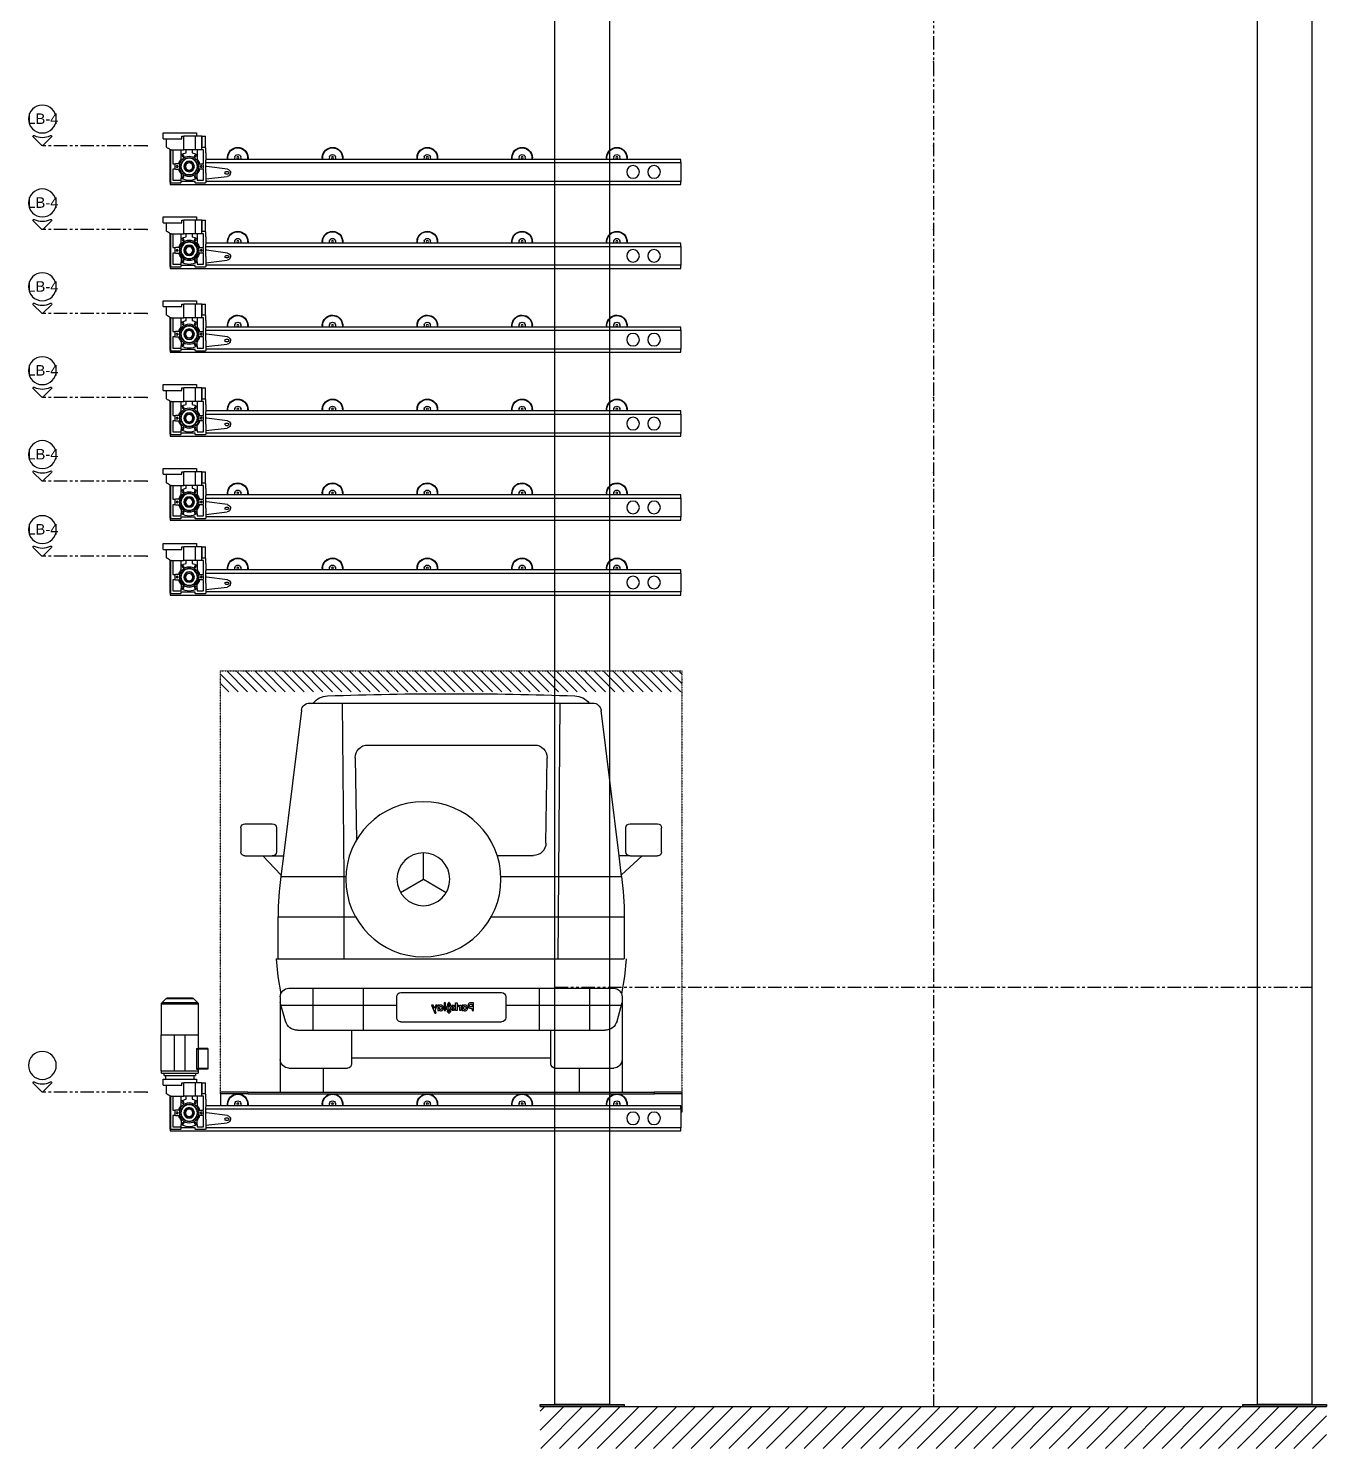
# Model space of a CAD drawing. Header units: millimetres. Extents: x 1215 to 9785, y -901 to 5802.
# Drawn here: x 5697 to 6316, y 4418 to 5095 of the extents above; entities that cross this region are included whole.
import ezdxf
from ezdxf.enums import TextEntityAlignment as Align

# ---------------------------------------------------------------- set-up
doc = ezdxf.new("R2010")
doc.units = ezdxf.units.MM
doc.linetypes.add('CENTER', pattern=[0.0065, 0.002, -0.001, 0.0005, -0.001, 0.002])
doc.linetypes.add('PHANTOM', pattern=[12.7, 6.35, -1.27, 1.27, -1.27, 1.27, -1.27])
for name, color, linetype in [('PK24-LABEL', 7, 'Continuous'), ('PK24-LOGO', 7, 'Continuous'), ('PK24E', 7, 'Continuous'), ('PK24E-COMP-CAR', 7, 'Continuous'), ('PK24E-STRUCT-CONCRETE', 7, 'Continuous'), ('PK24E-STRUCT-STEEL', 254, 'Continuous')]:
    doc.layers.add(name, color=color, linetype=linetype)
for name, color, linetype, true_color in [('PK24E-COMP-CAR_ZONE', 250, 'CENTER', 0x383e42), ('PK24E-COMP-PALLET', 132, 'Continuous', 0x00b7c8), ('PK24E-HELPER', 253, 'PHANTOM', 0xa1a1a1), ('PK24E-SYS-SHELF', 31, 'Continuous', 0xffcc5a)]:
    doc.layers.add(name, color=color, linetype=linetype, true_color=true_color)
doc.styles.get("Standard").update_dxf_attribs({"font": 'arial.ttf'})

# ---------------------------------------------------------------- blocks, each defined once
blk = doc.blocks.new('*U44')
at = {"layer": 'PK24E-STRUCT-CONCRETE'}
h = blk.add_hatch(dxfattribs=at)
h.set_pattern_fill('ANSI31', color=256, scale=2)
h.set_pattern_definition([(45, (-15040.825, -24026.3445), (-4.490128, 4.490128), [])])
h.paths.add_polyline_path([(-187.5, -1034.5), (187.5, -1034.5), (187.5, -1054.5), (-187.5, -1054.5)])
at = {"layer": 'PK24E-HELPER'}
for p, q in [((0, 0), (0, -1034.5)), ((-180.5, -834.5), (180.5, -834.5))]:
    blk.add_line(p, q, dxfattribs=at)
at = {"layer": 'PK24E-STRUCT-CONCRETE'}
blk.add_line((-187.5, -1034.5), (187.5, -1034.5), dxfattribs=at)
at = {"layer": 'PK24E-STRUCT-STEEL'}
for points in [[(-180.5, -15), (-154.5, -15), (-154.5, -1033.5), (-180.5, -1033.5)], [(154.5, -15), (180.5, -15), (180.5, -1033.5), (154.5, -1033.5)], [(-187.5, -1033.5), (-147.5, -1033.5), (-147.5, -1034.5), (-187.5, -1034.5)], [(147.5, -1033.5), (187.5, -1033.5), (187.5, -1034.5), (147.5, -1034.5)]]:
    blk.add_lwpolyline(points, close=True, dxfattribs=at)
blk = doc.blocks.new('LOGO----DECOR-PK24')
at = {"layer": 'PK24-LOGO'}
for p, q in [((-10, 2.13), (-8.71, 2.13)), ((-10, -1.62), (-10, 2.13)), ((-9.29, 1.47), (-9.29, 0.11)), ((-8.76, 1.47), (-9.29, 1.47)), ((-9.29, 0.11), (-8.76, 0.11)), ((-8.61, 1.46), (-8.76, 1.47)), ((-8.76, 0.11), (-8.61, 0.13)), ((-8.71, 2.13), (-8.43, 2.11)), ((-8.48, 1.42), (-8.61, 1.46)), ((-8.61, 0.13), (-8.48, 0.17)), ((-8.36, 1.35), (-8.48, 1.42)), ((-8.48, 0.17), (-8.36, 0.23)), ((-8.43, 2.11), (-8.3, 2.07)), ((-8.26, 1.27), (-8.36, 1.35)), ((-8.36, 0.23), (-8.26, 0.31)), ((-8.3, 2.07), (-8.17, 2.03)), ((-8.19, 1.17), (-8.26, 1.27)), ((-8.26, 0.31), (-8.19, 0.41)), ((-8.13, 1.05), (-8.19, 1.17)), ((-8.19, 0.41), (-8.13, 0.53)), ((-8.17, 2.03), (-7.94, 1.9)), ((-8.09, 0.93), (-8.13, 1.05)), ((-8.13, 0.53), (-8.09, 0.66)), ((-8.08, 0.79), (-8.09, 0.93)), ((-8.09, 0.66), (-8.08, 0.79)), ((-7.94, 1.9), (-7.74, 1.74)), ((-7.74, 1.74), (-7.58, 1.55)), ((-7.58, 0.04), (-7.74, -0.16)), ((-7.58, 1.55), (-7.46, 1.32)), ((-7.46, 0.27), (-7.58, 0.04)), ((-7.46, 1.32), (-7.38, 1.06)), ((-7.38, 0.52), (-7.46, 0.27)), ((-7.38, 1.06), (-7.36, 0.79)), ((-7.36, 0.79), (-7.38, 0.52)), ((-7.19, -0.02), (-7.16, 0.13)), ((-7.16, 0.13), (-7.11, 0.26)), ((-7.11, 0.26), (-6.98, 0.49)), ((-6.98, 0.49), (-6.82, 0.68)), ((-6.82, 0.68), (-6.62, 0.82)), ((-6.62, 0.82), (-6.41, 0.92)), ((-6.42, 0.06), (-6.48, -0.05)), ((-6.33, 0.17), (-6.42, 0.06)), ((-6.41, 0.92), (-6.19, 0.98)), ((-6.23, 0.25), (-6.33, 0.17)), ((-6.11, 0.31), (-6.23, 0.25)), ((-6.19, 0.98), (-5.97, 1)), ((-5.98, 0.35), (-6.11, 0.31)), ((-5.84, 0.36), (-5.98, 0.35)), ((-5.97, 1), (-5.74, 0.98)), ((-5.71, 0.35), (-5.84, 0.36)), ((-5.74, 0.98), (-5.53, 0.92)), ((-5.58, 0.31), (-5.71, 0.35)), ((-5.47, 0.24), (-5.58, 0.31)), ((-5.53, 0.92), (-5.35, 0.82)), ((-5.37, 0.16), (-5.47, 0.24)), ((-5.29, 0.06), (-5.37, 0.16)), ((-5.35, 0.82), (-5.21, 0.7)), ((-5.23, -0.06), (-5.29, 0.06)), ((-5.21, 0.7), (-5.21, 0.95)), ((-5.21, 0.95), (-4.5, 0.95)), ((-4.5, 0.95), (-4.5, -1.62)), ((-3.41, 0.95), (-4.11, 0.95)), ((-4.11, 0.95), (-4.11, -1.62)), ((-3.41, 0.53), (-3.41, 0.95)), ((-3.36, 0.62), (-3.41, 0.53)), ((-3.37, -0.03), (-3.32, 0.06)), ((-3.29, 0.71), (-3.36, 0.62)), ((-3.32, 0.06), (-3.26, 0.13)), ((-3.22, 0.78), (-3.29, 0.71)), ((-3.26, 0.13), (-3.19, 0.19)), ((-3.14, 0.84), (-3.22, 0.78)), ((-3.19, 0.19), (-3.11, 0.23)), ((-3.05, 0.89), (-3.14, 0.84)), ((-3.11, 0.23), (-3.02, 0.26)), ((-2.94, 0.92), (-3.05, 0.89)), ((-3.02, 0.26), (-2.92, 0.27)), ((-2.83, 0.94), (-2.94, 0.92)), ((-2.92, 0.27), (-2.42, 0.27)), ((-2.7, 0.95), (-2.83, 0.94)), ((-2.42, 0.95), (-2.7, 0.95)), ((-2.42, 0.27), (-2.42, 0.95)), ((-1.42, 2.13), (-2.13, 2.13)), ((-2.13, 2.13), (-2.13, -1.62)), ((-1.42, -1.62), (-1.42, 2.13)), ((-0.37, 0.95), (-1.42, -0.33)), ((-0.61, -0.33), (0.44, 0.95)), ((0.44, 0.95), (-0.37, 0.95)), ((0.44, 0.19), (0.36, -0.06)), ((0.56, 0.41), (0.44, 0.19)), ((0.72, 0.61), (0.56, 0.41)), ((0.92, 0.77), (0.72, 0.61)), ((0.77, 1.32), (0.79, 1.37)), ((0.78, 1.26), (0.77, 1.32)), ((0.81, 1.24), (0.78, 1.26)), ((0.79, 1.37), (1.61, 2.19)), ((0.85, 1.23), (0.81, 1.24)), ((0.89, 1.24), (0.85, 1.23)), ((1.07, 1.32), (0.89, 1.24)), ((1.15, 0.9), (0.92, 0.77)), ((1.27, 1.37), (1.07, 1.32)), ((1.07, -0.08), (1.13, 0.03)), ((1.13, 0.03), (1.21, 0.12)), ((1.4, 0.98), (1.15, 0.9)), ((1.21, 0.12), (1.3, 0.2)), ((1.46, 1.41), (1.27, 1.37)), ((1.3, 0.2), (1.41, 0.26)), ((1.67, 1), (1.4, 0.98)), ((1.41, 0.26), (1.54, 0.3)), ((1.67, 1.42), (1.46, 1.41)), ((1.54, 0.3), (1.67, 0.31)), ((1.61, 2.19), (1.67, 2.21)), ((1.67, 2.21), (1.73, 2.19)), ((1.87, 1.41), (1.67, 1.42)), ((1.94, 0.98), (1.67, 1)), ((1.67, 0.31), (1.8, 0.3)), ((1.73, 2.19), (2.54, 1.37)), ((1.8, 0.3), (1.92, 0.26)), ((2.07, 1.37), (1.87, 1.41)), ((1.92, 0.26), (2.03, 0.2)), ((2.19, 0.9), (1.94, 0.98)), ((2.03, 0.2), (2.13, 0.12)), ((2.26, 1.32), (2.07, 1.37)), ((2.13, 0.12), (2.2, 0.03)), ((2.41, 0.77), (2.19, 0.9)), ((2.2, 0.03), (2.26, -0.08)), ((2.45, 1.24), (2.26, 1.32)), ((2.61, 0.61), (2.41, 0.77)), ((2.48, 1.23), (2.45, 1.24)), ((2.52, 1.24), (2.48, 1.23)), ((2.55, 1.26), (2.52, 1.24)), ((2.54, 1.37), (2.57, 1.32)), ((2.57, 1.32), (2.55, 1.26)), ((2.78, 0.41), (2.61, 0.61)), ((2.9, 0.19), (2.78, 0.41)), ((2.98, -0.06), (2.9, 0.19)), ((3.31, 2.13), (4.01, 2.13)), ((3.31, -1.62), (3.31, 2.13)), ((4.01, 2.13), (4.01, -1.62)), ((4.37, -0.02), (4.4, 0.13)), ((4.4, 0.13), (4.45, 0.26)), ((4.45, 0.26), (4.58, 0.49)), ((4.58, 0.49), (4.74, 0.68)), ((4.74, 0.68), (4.93, 0.82)), ((4.93, 0.82), (5.15, 0.92)), ((5.14, 0.06), (5.08, -0.05)), ((5.23, 0.17), (5.14, 0.06)), ((5.15, 0.92), (5.37, 0.98)), ((5.33, 0.25), (5.23, 0.17)), ((5.45, 0.31), (5.33, 0.25)), ((5.37, 0.98), (5.59, 1)), ((5.58, 0.35), (5.45, 0.31)), ((5.72, 0.36), (5.58, 0.35)), ((5.59, 1), (5.82, 0.98)), ((5.85, 0.35), (5.72, 0.36)), ((5.82, 0.98), (6.03, 0.92)), ((5.98, 0.31), (5.85, 0.35)), ((6.09, 0.24), (5.98, 0.31)), ((6.03, 0.92), (6.21, 0.82)), ((6.19, 0.16), (6.09, 0.24)), ((6.27, 0.06), (6.19, 0.16)), ((6.21, 0.82), (6.35, 0.7)), ((6.32, -0.06), (6.27, 0.06)), ((6.35, 0.7), (6.35, 0.95)), ((6.35, 0.95), (7.06, 0.95)), ((7.06, 0.95), (7.06, -1.62)), ((8.33, -1.51), (7.31, 0.95)), ((7.31, 0.95), (8.05, 0.95)), ((8.05, 0.95), (8.68, -0.63)), ((10, 0.95), (8.51, -2.81)), ((8.68, -0.63), (9.27, 0.95)), ((9.27, 0.95), (10, 0.95)), ((-9.29, -1.62), (-10, -1.62)), ((-8.71, -0.55), (-9.29, -0.55)), ((-9.29, -0.55), (-9.29, -1.62)), ((-8.43, -0.52), (-8.71, -0.55)), ((-8.3, -0.49), (-8.43, -0.52)), ((-8.17, -0.44), (-8.3, -0.49)), ((-7.94, -0.32), (-8.17, -0.44)), ((-7.74, -0.16), (-7.94, -0.32)), ((-7.22, -0.33), (-7.21, -0.17)), ((-7.21, -0.5), (-7.22, -0.33)), ((-7.21, -0.17), (-7.19, -0.02)), ((-7.19, -0.65), (-7.21, -0.5)), ((-7.16, -0.79), (-7.19, -0.65)), ((-7.1, -0.92), (-7.16, -0.79)), ((-6.97, -1.15), (-7.1, -0.92)), ((-6.81, -1.34), (-6.97, -1.15)), ((-6.62, -1.48), (-6.81, -1.34)), ((-6.41, -1.59), (-6.62, -1.48)), ((-6.52, -0.18), (-6.53, -0.33)), ((-6.53, -0.33), (-6.52, -0.47)), ((-6.48, -0.05), (-6.52, -0.18)), ((-6.52, -0.47), (-6.48, -0.6)), ((-6.48, -0.6), (-6.42, -0.72)), ((-6.42, -0.72), (-6.33, -0.82)), ((-6.19, -1.65), (-6.41, -1.59)), ((-6.33, -0.82), (-6.23, -0.9)), ((-6.23, -0.9), (-6.11, -0.97)), ((-5.98, -1.67), (-6.19, -1.65)), ((-6.11, -0.97), (-5.98, -1.01)), ((-5.98, -1.01), (-5.84, -1.02)), ((-5.74, -1.65), (-5.98, -1.67)), ((-5.84, -1.02), (-5.71, -1.01)), ((-5.53, -1.57), (-5.74, -1.65)), ((-5.71, -1.01), (-5.58, -0.97)), ((-5.58, -0.97), (-5.47, -0.9)), ((-5.35, -1.47), (-5.53, -1.57)), ((-5.47, -0.9), (-5.37, -0.82)), ((-5.37, -0.82), (-5.29, -0.72)), ((-5.21, -1.33), (-5.35, -1.47)), ((-5.29, -0.72), (-5.23, -0.6)), ((-5.2, -0.19), (-5.23, -0.06)), ((-5.23, -0.6), (-5.2, -0.47)), ((-5.21, -1.62), (-5.21, -1.33)), ((-5.21, -1.33), (-5.21, -1.33)), ((-4.5, -1.62), (-5.21, -1.62)), ((-5.19, -0.33), (-5.2, -0.19)), ((-5.2, -0.47), (-5.19, -0.33)), ((-4.11, -1.62), (-3.41, -1.62)), ((-3.41, -0.21), (-3.4, -0.12)), ((-3.41, -1.62), (-3.41, -0.21)), ((-3.4, -0.12), (-3.37, -0.03)), ((-2.13, -1.62), (-1.42, -1.62)), ((-1.42, -0.33), (-0.37, -1.62)), ((0.44, -1.62), (-0.61, -0.33)), ((-0.37, -1.62), (0.44, -1.62)), ((0.36, -0.06), (0.33, -0.33)), ((0.33, -0.33), (0.36, -0.6)), ((0.36, -0.6), (0.44, -0.85)), ((0.44, -0.85), (0.56, -1.08)), ((0.56, -1.08), (0.72, -1.28)), ((0.72, -1.28), (0.92, -1.44)), ((0.77, -1.98), (0.78, -1.93)), ((0.79, -2.04), (0.77, -1.98)), ((0.78, -1.93), (0.81, -1.9)), ((1.61, -2.85), (0.79, -2.04)), ((0.81, -1.9), (0.85, -1.89)), ((0.85, -1.89), (0.89, -1.9)), ((0.89, -1.9), (1.07, -1.98)), ((0.92, -1.44), (1.15, -1.56)), ((1.02, -0.33), (1.03, -0.2)), ((1.03, -0.46), (1.02, -0.33)), ((1.03, -0.2), (1.07, -0.08)), ((1.07, -0.59), (1.03, -0.46)), ((1.13, -0.7), (1.07, -0.59)), ((1.07, -1.98), (1.27, -2.04)), ((1.21, -0.79), (1.13, -0.7)), ((1.15, -1.56), (1.4, -1.64)), ((1.3, -0.87), (1.21, -0.79)), ((1.27, -2.04), (1.46, -2.07)), ((1.41, -0.93), (1.3, -0.87)), ((1.4, -1.64), (1.67, -1.67)), ((1.54, -0.97), (1.41, -0.93)), ((1.46, -2.07), (1.67, -2.09)), ((1.67, -0.98), (1.54, -0.97)), ((1.67, -2.88), (1.61, -2.85)), ((1.8, -0.97), (1.67, -0.98)), ((1.67, -1.67), (1.94, -1.64)), ((1.67, -2.09), (1.87, -2.07)), ((1.73, -2.85), (1.67, -2.88)), ((2.54, -2.04), (1.73, -2.85)), ((1.92, -0.93), (1.8, -0.97)), ((1.87, -2.07), (2.07, -2.04)), ((2.03, -0.87), (1.92, -0.93)), ((1.94, -1.64), (2.19, -1.56)), ((2.13, -0.79), (2.03, -0.87)), ((2.07, -2.04), (2.26, -1.98)), ((2.2, -0.7), (2.13, -0.79)), ((2.19, -1.56), (2.41, -1.44)), ((2.26, -0.59), (2.2, -0.7)), ((2.26, -0.08), (2.3, -0.2)), ((2.3, -0.46), (2.26, -0.59)), ((2.26, -1.98), (2.45, -1.9)), ((2.3, -0.2), (2.31, -0.33)), ((2.31, -0.33), (2.3, -0.46)), ((2.41, -1.44), (2.61, -1.28)), ((2.45, -1.9), (2.48, -1.89)), ((2.48, -1.89), (2.52, -1.9)), ((2.52, -1.9), (2.55, -1.93)), ((2.57, -1.98), (2.54, -2.04)), ((2.55, -1.93), (2.57, -1.98)), ((2.61, -1.28), (2.78, -1.08)), ((2.78, -1.08), (2.9, -0.85)), ((2.9, -0.85), (2.98, -0.6)), ((3, -0.33), (2.98, -0.06)), ((2.98, -0.6), (3, -0.33)), ((4.01, -1.62), (3.31, -1.62)), ((4.34, -0.17), (4.37, -0.02)), ((4.34, -0.33), (4.34, -0.17)), ((4.34, -0.5), (4.34, -0.33)), ((4.37, -0.65), (4.34, -0.5)), ((4.4, -0.79), (4.37, -0.65)), ((4.46, -0.92), (4.4, -0.79)), ((4.59, -1.15), (4.46, -0.92)), ((4.75, -1.34), (4.59, -1.15)), ((4.94, -1.48), (4.75, -1.34)), ((5.15, -1.59), (4.94, -1.48)), ((5.04, -0.18), (5.03, -0.33)), ((5.03, -0.33), (5.04, -0.47)), ((5.08, -0.05), (5.04, -0.18)), ((5.04, -0.47), (5.08, -0.6)), ((5.08, -0.6), (5.14, -0.72)), ((5.14, -0.72), (5.23, -0.82)), ((5.37, -1.65), (5.15, -1.59)), ((5.23, -0.82), (5.33, -0.9)), ((5.33, -0.9), (5.45, -0.97)), ((5.58, -1.67), (5.37, -1.65)), ((5.45, -0.97), (5.58, -1.01)), ((5.58, -1.01), (5.72, -1.02)), ((5.81, -1.65), (5.58, -1.67)), ((5.72, -1.02), (5.85, -1.01)), ((6.03, -1.57), (5.81, -1.65)), ((5.85, -1.01), (5.98, -0.97)), ((5.98, -0.97), (6.09, -0.9)), ((6.21, -1.47), (6.03, -1.57)), ((6.09, -0.9), (6.19, -0.82)), ((6.19, -0.82), (6.27, -0.72)), ((6.35, -1.33), (6.21, -1.47)), ((6.27, -0.72), (6.32, -0.6)), ((6.36, -0.19), (6.32, -0.06)), ((6.32, -0.6), (6.36, -0.47)), ((6.35, -1.62), (6.35, -1.33)), ((6.35, -1.33), (6.35, -1.33)), ((7.06, -1.62), (6.35, -1.62)), ((6.37, -0.33), (6.36, -0.19)), ((6.36, -0.47), (6.37, -0.33)), ((7.8, -2.81), (8.33, -1.51)), ((8.51, -2.81), (7.8, -2.81))]:
    blk.add_line(p, q, dxfattribs=at)
blk = doc.blocks.new('SUV--ONPALLET-BACK-COMP-PKE24')
at = {"layer": 'PK24E-COMP-CAR'}
for p, q in [((67.5, 185.52), (-67.51, 185.52)), ((-51, 63.5), (-52, 185.52)), ((52, 185.52), (51.14, 102.83)), ((-80.03, 112.64), (-71.48, 182.03)), ((71.47, 182.03), (80.02, 112.64)), ((39.77, 165.52), (-39.77, 165.52)), ((-45.2, 118.75), (-45.77, 159.45)), ((45.77, 159.45), (45.22, 120.18)), ((-100.35, 114.64), (-100.35, 125.98)), ((-85.35, 127.98), (-98.35, 127.98)), ((-83.35, 114.64), (-83.35, 125.98)), ((83.35, 125.98), (83.35, 114.64)), ((98.35, 127.98), (85.35, 127.98)), ((100.35, 125.98), (100.35, 114.64)), ((-85.35, 112.64), (-98.35, 112.64)), ((-81.19, 103.64), (-91.13, 112.64)), ((-85.35, 112.64), (-80.03, 112.64)), ((-81.29, 102.83), (-80.03, 112.64)), ((-21.94, 112.83), (-39.2, 112.83)), ((13.28, 101.5), (13.28, 114.1)), ((80.02, 112.64), (81.28, 102.82)), ((85.35, 112.64), (80.02, 112.64)), ((89.84, 112.64), (81.18, 103.63)), ((98.35, 112.64), (85.35, 112.64)), ((-81.28, 102.83), (-82.09, 95.66)), ((-23.7, 102.83), (-81.29, 102.83)), ((81.28, 102.83), (50.26, 102.83)), ((51, 63.5), (51, 102.83)), ((81.28, 102.83), (82.09, 95.66)), ((-82.09, 95.66), (-82.5, 88.46)), ((13.28, 101.5), (2.37, 95.2)), ((24.19, 95.2), (13.28, 101.5)), ((82.09, 95.66), (82.5, 88.46)), ((-82.5, 88.46), (-82.52, 87.48)), ((82.5, 88.46), (82.53, 87.48)), ((-82.52, 87.48), (-82.53, 86.5)), ((-82.53, 86.5), (-82.52, 85.52)), ((-82.52, 85.52), (-82.5, 84.53)), ((-82.5, 84.53), (-82.49, 84.03)), ((-82.49, 84.03), (-82.5, 83.53)), ((-82.5, 83.53), (-82.5, 63.5)), ((-19.07, 83.53), (-82.5, 83.53)), ((82.24, 83.53), (45.63, 83.53)), ((82.52, 85.52), (82.5, 84.53)), ((82.5, 84.53), (82.5, 84.03)), ((82.5, 84.03), (82.5, 83.53)), ((82.5, 63.5), (82.5, 83.53)), ((82.54, 86.5), (82.52, 85.52)), ((82.53, 87.48), (82.54, 86.5)), ((-83.46, 63.5), (-82.66, 55.12)), ((83.46, 63.5), (-82.5, 63.5)), ((83.46, 63.5), (82.67, 55.12)), ((-82.66, 55.12), (-81.27, 46.82)), ((82.67, 55.12), (81.28, 46.82)), ((77.5, 49.5), (-77.5, 49.5)), ((-66, 49.5), (-66, 29.5)), ((-42, 49.5), (-42, 29.5)), ((24, 47.5), (-24, 47.5)), ((42, 49.5), (42, 29.5)), ((66, 49.5), (66, 29.5)), ((-81.5, 45.5), (-81.5, 0)), ((-79.08, 33.91), (-81.5, 42.69)), ((-47.4, 41.5), (-81.5, 41.5)), ((-26, 41.5), (-73.62, 41.5)), ((-26, 45.5), (-26, 35.5)), ((26, 35.5), (26, 45.5)), ((81.5, 41.5), (26, 41.5)), ((79.09, 33.91), (81.5, 42.69)), ((81.5, 45.5), (81.5, 0)), ((73.3, 29.5), (-73.3, 29.5)), ((-47.5, 13.5), (-47.5, 29.5)), ((24, 33.5), (-24, 33.5)), ((47.5, 29.5), (47.5, 13.5)), ((47.5, 16.4), (-47.5, 16.4)), ((-49.5, 11.5), (-77.5, 11.5)), ((-61, 11.5), (-61, 0)), ((77.5, 11.5), (49.5, 11.5)), ((61, 11.5), (61, 0))]:
    blk.add_line(p, q, dxfattribs=at)
for radius in [37, 12.6]:
    blk.add_circle((13.28, 101.5), radius, dxfattribs=at)
for centre, radius, start, end in [((0, -1503.5), 1693.5, 88.00462, 91.99542), ((-67.51, 181.52), 4, 90.0004, 172.66087), ((-58.65, 179.94), 9.04, 91.99542, 141.82959), ((58.65, 179.94), 9.04, 38.17041, 88.00462), ((67.5, 181.52), 4, 7.33921, 90.00024), ((-39.77, 159.52), 6, 90.00013, 180.71888), ((39.77, 159.52), 6, 359.28112, 90.00024), ((-98.35, 125.98), 2, 90.00002, 179.99996), ((-85.35, 125.98), 2, 0.00004, 90.00002), ((85.35, 125.98), 2, 90.00002, 180), ((98.35, 125.98), 2, 0.00004, 90.00002), ((-39.2, 118.83), 6, 180.71888, 269.99998), ((-98.35, 114.64), 2, 179.99996, 269.99998), ((-85.35, 114.64), 2, 269.99998, 359.99996), ((85.35, 114.64), 2, 180, 269.99998), ((98.35, 114.64), 2, 270, 0.00004), ((-77.5, 45.5), 4, 90.00002, 180), ((-24, 45.5), 2, 90.00002, 180), ((24, 45.5), 2, 0.00004, 90.00002), ((77.5, 45.5), 4, 0.00004, 90.00002), ((-73.3, 35.5), 6, 195.37622, 269.99987), ((-24, 35.5), 2, 180, 269.99998), ((24, 35.5), 2, 270, 0.00004), ((73.3, 35.5), 6, 269.99971, 344.62368), ((-77.5, 15.5), 4, 180, 269.99998), ((77.5, 15.5), 4, 270, 0.00004), ((-49.5, 13.5), 2, 269.99998, 359.99996), ((49.5, 13.5), 2, 180, 269.99998)]:
    blk.add_arc(centre, radius, start, end, dxfattribs=at)
at = {"linetype": 'Continuous'}
blk.add_blockref('LOGO----DECOR-PK24', (-0.66, 40.48), dxfattribs=at)
blk = doc.blocks.new('*U53')
at = {"layer": 'PK24E-COMP-CAR_ZONE'}
h = blk.add_hatch(dxfattribs=at)
h.set_pattern_fill('ANSI31', color=256)
h.set_pattern_definition([(45, (-14044.072, -11083.8307), (-2.24506403, 2.24506403), [])])
h.paths.add_polyline_path([(340, 200.9), (120, 200.9), (120, 190.9), (340, 190.9)])
at = {"layer": 'PK24-LABEL'}
blk.add_lwpolyline([(428.89, 4.86, -0.233989), (421.11, 4.86, 0.849141), (420.63, 4.2), (424.71, 0.12, 0.414232), (425.29, 0.12), (429.37, 4.2, 0.849046)], format="xyb", close=True, dxfattribs=at)
blk.add_circle((425, 12.72), 6.65, dxfattribs=at)
at = {"layer": 'PK24E-COMP-CAR_ZONE'}
blk.add_lwpolyline([(340, 0), (340, 200.9), (120, 200.9), (120, 0)], dxfattribs=at)
at = {"layer": 'PK24E-COMP-PALLET'}
for p, q in [((120, 0), (133.01, 0)), ((120, 0), (120, -0.8)), ((133.01, -0.8), (133.01, 0)), ((326.99, 0), (133.01, 0)), ((326.99, 0), (326.99, -0.8)), ((326.99, 0), (340, 0)), ((340, -0.8), (340, 0)), ((120, -0.8), (133.01, -0.8)), ((120, -0.8), (120, -6.5)), ((120, -6.5), (120, -9.5)), ((326.99, -0.8), (133.01, -0.8)), ((326.99, -0.8), (340, -0.8)), ((340, -0.8), (340, -6.5)), ((120, -9.5), (120.5, -9.5))]:
    blk.add_line(p, q, dxfattribs=at)
at = {"layer": 'PK24E-HELPER'}
blk.add_line((375, 0), (425, 0), dxfattribs=at)
for p in [(0, 213), (0, 0), (375, 0)]:
    blk.add_point(p, dxfattribs=at)
at = {"layer": 'PK24E-SYS-SHELF'}
for p, q in [((350.63, 42.06), (350.63, 38.16)), ((359.43, 42.06), (350.63, 42.06)), ((352.86, 44.62), (350.86, 42.62)), ((350.86, 42.62), (359.43, 42.62)), ((359.43, 44.62), (352.86, 44.62)), ((353.42, 44.85), (365.44, 44.85)), ((366, 44.62), (359.43, 44.62)), ((359.43, 42.62), (368, 42.62)), ((368.23, 42.06), (359.43, 42.06)), ((368, 42.62), (366, 44.62)), ((368.23, 27.35), (368.23, 42.06)), ((350.63, 37.68), (350.63, 27.35)), ((356.9, 27.35), (350.46, 27.35)), ((350.46, 20.83), (350.46, 27.35)), ((361.96, 27.35), (356.9, 27.35)), ((356.9, 10.2), (356.9, 27.35)), ((368.28, 27.35), (361.96, 27.35)), ((361.96, 10.2), (361.96, 27.35)), ((368.28, 10.2), (368.28, 27.35)), ((346.08, 20.83), (346.08, 20.47)), ((346.08, 20.83), (350.73, 20.83)), ((346.08, 20.47), (346.08, 11.28)), ((346.08, 20.47), (350.73, 20.47)), ((350.73, 20.83), (350.73, 20.47)), ((351.37, 20.77), (350.73, 20.75)), ((350.73, 20.47), (350.73, 11.28)), ((351.55, 20.46), (350.73, 20.45)), ((351.55, 20.46), (351.55, 11.29)), ((346.08, 11.28), (346.08, 10.92)), ((346.08, 11.28), (350.73, 11.28)), ((346.08, 10.92), (350.73, 10.92)), ((350.46, 10.2), (350.46, 10.92)), ((356.9, 10.2), (350.46, 10.2)), ((350.63, 10.2), (350.63, 9.1)), ((368.23, 9.1), (350.63, 9.1)), ((351.55, 11.29), (350.73, 11.3)), ((350.73, 11.28), (350.73, 10.92)), ((351.37, 10.98), (350.73, 11)), ((351.96, 9.1), (351.96, 8)), ((366.9, 8), (351.96, 8)), ((352.81, 8), (352.81, 6.1)), ((361.96, 10.2), (356.9, 10.2)), ((368.28, 10.2), (361.96, 10.2)), ((366.05, 6.1), (366.05, 8)), ((366.9, 8), (366.9, 9.1)), ((368.23, 9.1), (368.23, 10.2)), ((348.98, 4.5), (347.18, 4.5)), ((347.18, -0.7), (347.18, 4.5)), ((348.98, -2), (348.98, 4.5)), ((348.98, 4.5), (352.11, 4.5)), ((348.98, 4.5), (348.98, -0.7)), ((351.43, 6.1), (351.43, 4.5)), ((367.43, 6.1), (351.43, 6.1)), ((352.11, 4.5), (357.48, 4.5)), ((352.11, 4.5), (352.11, -2)), ((357.48, -2), (357.48, 4.5)), ((358.52, 4.5), (357.48, 4.5)), ((358.52, 3.3), (358.52, 4.5)), ((367.43, 3.3), (358.52, 3.3)), ((365.98, 3.3), (365.98, -0.6)), ((367.43, 3.3), (367.43, 6.1)), ((120.5, -6.5), (346.98, -6.5)), ((120.5, -8), (120.5, -6.5)), ((149.27, -6.5), (149.54, -5.35)), ((152.46, -5.35), (152.73, -6.5)), ((194.47, -6.5), (194.74, -5.35)), ((197.66, -5.35), (197.93, -6.5)), ((239.67, -6.5), (239.94, -5.35)), ((242.86, -5.35), (243.13, -6.5)), ((284.87, -6.5), (285.14, -5.35)), ((288.06, -5.35), (288.33, -6.5)), ((330.07, -6.5), (330.34, -5.35)), ((333.26, -5.35), (333.53, -6.5)), ((346.98, -3.4), (346.98, -6.9)), ((347.18, -3.4), (346.98, -3.4)), ((347.48, -0.7), (347.18, -1)), ((348.98, -0.7), (347.18, -0.7)), ((347.18, -1), (347.18, -0.7)), ((347.18, -1), (347.18, -3.4)), ((348.18, -2), (348.98, -2)), ((348.18, -8.6), (348.18, -2)), ((348.98, -2), (352.11, -2)), ((351.18, -2), (351.18, -4.38)), ((351.18, -4.38), (351.18, -6.5)), ((352.11, -2), (357.48, -2)), ((353.48, -2), (353.48, -3.37)), ((356.48, -3.37), (356.48, -2)), ((363.57, -2), (357.48, -2)), ((358.78, -4.38), (358.78, -2)), ((358.78, -6.5), (358.78, -4.38)), ((362.78, -2), (362.78, -8.6)), ((363.57, -2), (363.78, -2)), ((363.78, -17.8), (363.78, -2)), ((363.78, -2), (363.98, -2)), ((363.98, -17.6), (363.98, -2)), ((120.5, -8), (120.5, -17)), ((347.18, -8), (120.5, -8)), ((337.28, -12.29), (336.68, -12.29)), ((336.68, -13.51), (337.28, -13.51)), ((336.76, -11.16), (346.72, -9.88)), ((346.98, -6.9), (347.18, -7.1)), ((347.18, -12.7), (346.98, -12.9)), ((346.98, -12.9), (346.98, -17.6)), ((347.18, -7.1), (347.18, -12.7)), ((348.18, -8.6), (348.41, -8.6)), ((348.18, -11.2), (348.41, -11.2)), ((348.18, -16.5), (348.18, -11.2)), ((350.05, -8.6), (348.41, -8.6)), ((348.41, -11.2), (350.05, -11.2)), ((351.18, -15.42), (351.18, -13.3)), ((358.78, -13.3), (358.78, -15.42)), ((359.91, -8.6), (361.55, -8.6)), ((361.55, -11.2), (359.91, -11.2)), ((362.78, -8.6), (361.55, -8.6)), ((361.55, -11.2), (362.78, -11.2)), ((362.78, -11.2), (362.78, -16.5)), ((120.5, -18.5), (120.5, -17)), ((120.5, -17), (346.98, -17)), ((363.98, -18.5), (120.5, -18.5)), ((346.98, -15.79), (336.78, -14.64)), ((346.98, -17.6), (347.28, -17.9)), ((347.28, -17.9), (351.98, -17.9)), ((351.18, -16.5), (348.18, -16.5)), ((351.18, -15.42), (351.18, -16.5)), ((351.98, -17.9), (352.18, -17.7)), ((352.18, -17.1), (358.98, -17.1)), ((352.18, -17.7), (352.18, -17.1)), ((358.78, -16.5), (358.78, -15.42)), ((362.78, -16.5), (358.78, -16.5)), ((358.98, -17.1), (358.98, -17.7)), ((358.98, -17.7), (359.18, -17.9)), ((359.18, -17.9), (363.68, -17.9)), ((363.68, -17.9), (363.78, -17.8)), ((363.78, -17.8), (363.98, -17.6)), ((363.98, -17.6), (363.98, -18.5))]:
    blk.add_line(p, q, dxfattribs=at)
at = {"layer": 'PK24E-SYS-SHELF', "flags": 128}
for points in [[(363.98, -2), (364.43, -1.69), (364.86, -1.39), (365.26, -1.11), (365.63, -0.84), (365.98, -0.6)], [(346.72, -9.88), (346.98, -9.83), (347.18, -9.77)]]:
    blk.add_lwpolyline(points, dxfattribs=at)
at = {"layer": 'PK24E-SYS-SHELF'}
for centre, radius in [((151, -5.7), 0.5), ((196.2, -5.7), 0.5), ((241.4, -5.7), 0.5), ((286.6, -5.7), 0.5), ((331.8, -5.7), 0.5), ((354.98, -9.9), 4.75), ((354.98, -9.9), 4.1), ((354.98, -9.9), 4), ((354.98, -9.9), 3.9), ((352.11, -4.92), 0.4), ((357.86, -4.92), 0.4), ((133.25, -12.5), 3), ((143.25, -12.5), 3), ((349.23, -9.9), 0.4), ((354.98, -9.9), 2.5), ((354.98, -9.9), 2.3), ((354.98, -9.9), 1.75), ((360.73, -9.9), 0.4), ((352.11, -14.88), 0.4), ((357.86, -14.88), 0.4)]:
    blk.add_circle(centre, radius, dxfattribs=at)
for centre, radius, start, end in [((351.43, 42.06), 0.8, 135, 180), ((353.42, 44.05), 0.8, 90, 135), ((365.44, 44.05), 0.8, 45, 90), ((367.43, 42.06), 0.8, 0, 45), ((151, -5.7), 4.9, 168.36889, 189.39648), ((151, -5.7), 4.9, 350.60352, 168.36889), ((151, -5.7), 4.7, 168.36889, 189.80019), ((151, -5.7), 4.7, 350.19981, 168.36889), ((151, -5.7), 1.5, 13.46341, 166.53659), ((196.2, -5.7), 4.9, 168.36889, 189.39648), ((196.2, -5.7), 4.9, 350.60352, 168.36889), ((196.2, -5.7), 4.7, 168.36889, 189.80019), ((196.2, -5.7), 4.7, 350.19981, 168.36889), ((196.2, -5.7), 1.5, 13.46341, 166.53659), ((241.4, -5.7), 4.9, 168.36889, 189.39648), ((241.4, -5.7), 4.9, 350.60352, 168.36889), ((241.4, -5.7), 4.7, 168.36889, 189.80019), ((241.4, -5.7), 4.7, 350.19981, 168.36889), ((241.4, -5.7), 1.5, 13.46341, 166.53659), ((286.6, -5.7), 4.9, 168.36889, 189.39648), ((286.6, -5.7), 4.9, 350.60352, 168.36889), ((286.6, -5.7), 4.7, 168.36889, 189.80019), ((286.6, -5.7), 4.7, 350.19981, 168.36889), ((286.6, -5.7), 1.5, 13.46341, 166.53659), ((331.8, -5.7), 4.9, 168.36889, 189.39648), ((331.8, -5.7), 4.9, 350.60352, 168.36889), ((331.8, -5.7), 4.7, 168.36889, 189.80019), ((331.8, -5.7), 4.7, 350.19981, 168.36889), ((331.8, -5.7), 1.5, 13.46341, 166.53659), ((354.98, -9.9), 5.1, 138.16752, 165.23222), ((354.98, -9.9), 6.7, 102.93706, 124.55271), ((354.98, -9.9), 6.7, 55.44729, 77.06294), ((354.98, -9.9), 5.1, 14.76778, 41.83248), ((336.98, -12.9), 1.75, 97.32677, 263.55999), ((336.68, -12.9), 0.61, 90, 270), ((337.28, -12.9), 0.61, 270, 90), ((348.48, -9.9), 1.55, 147.00411, 177.9348), ((354.98, -9.9), 6.7, 168.81194, 191.18806), ((354.98, -9.9), 5.1, 194.76778, 221.83248), ((354.98, -9.9), 5.1, 318.16752, 345.23222), ((354.98, -9.9), 6.7, 348.81194, 11.18806), ((354.98, -9.9), 6.7, 235.44729, 304.55271)]:
    blk.add_arc(centre, radius, start, end, dxfattribs=at)
for centre, major_axis, start_param, end_param in [((359.43, 25.65), (6.62, 6.74), 2.882142, 2.921612), ((359.43, 6.1), (-6.62, 6.74), 0.21998, 0.259451)]:
    blk.add_ellipse(centre, major_axis=major_axis, ratio=0.963647, start_param=start_param, end_param=end_param, dxfattribs=at)
blk.add_open_spline([(350.63, 38.16), (350.63, 38.15), (350.63, 38.15), (350.63, 38.11), (350.63, 38.05), (350.63, 37.97), (350.63, 37.89), (350.63, 37.81), (350.63, 37.74), (350.63, 37.69), (350.63, 37.67), (350.63, 37.68), (350.63, 37.68)], degree=3, knots=[0, 0, 0, 0, 0.106429, 0.212827, 0.319695, 0.427386, 0.535619, 0.643874, 0.751735, 0.859119, 0.966135, 1, 1, 1, 1], dxfattribs=at)
at = {"layer": 'PK24E'}
blk.add_blockref('SUV--ONPALLET-BACK-COMP-PKE24', (230, 0), dxfattribs=at)
at = {"layer": 'PK24-LABEL'}
blk.add_attdef('LEVEL_ID', text='', height=5, dxfattribs=at).set_placement((424.57, 10.38), align=Align.CENTER)
blk = doc.blocks.new('SHELF-SB_BUF-NOP-BACK-SYS-PKE24')
at = {"layer": 'PK24-LABEL'}
blk.add_lwpolyline([(428.89, 4.86, -0.233989), (421.11, 4.86, 0.849141), (420.63, 4.2), (424.71, 0.12, 0.414232), (425.29, 0.12), (429.37, 4.2, 0.849046)], format="xyb", close=True, dxfattribs=at)
blk.add_circle((425, 12.72), 6.65, dxfattribs=at)
at = {"layer": 'PK24E-HELPER'}
blk.add_line((375, 0), (425, 0), dxfattribs=at)
for p in [(0, 40), (0, 0), (375, 0)]:
    blk.add_point(p, dxfattribs=at)
at = {"layer": 'PK24E-SYS-SHELF'}
for p, q in [((348.98, 4.5), (347.18, 4.5)), ((347.18, -0.7), (347.18, 4.5)), ((348.98, -2), (348.98, 4.5)), ((348.98, 4.5), (352.11, 4.5)), ((348.98, 4.5), (348.98, -0.7)), ((351.43, 6.1), (351.43, 4.5)), ((367.43, 6.1), (351.43, 6.1)), ((352.11, 4.5), (357.48, 4.5)), ((352.11, 4.5), (352.11, -2)), ((357.48, -2), (357.48, 4.5)), ((358.52, 4.5), (357.48, 4.5)), ((358.52, 3.3), (358.52, 4.5)), ((367.43, 3.3), (358.52, 3.3)), ((365.98, 3.3), (365.98, -0.6)), ((367.43, 3.3), (367.43, 6.1)), ((120.5, -6.5), (346.98, -6.5)), ((120.5, -8), (120.5, -6.5)), ((149.27, -6.5), (149.54, -5.35)), ((152.46, -5.35), (152.73, -6.5)), ((194.47, -6.5), (194.74, -5.35)), ((197.66, -5.35), (197.93, -6.5)), ((239.67, -6.5), (239.94, -5.35)), ((242.86, -5.35), (243.13, -6.5)), ((284.87, -6.5), (285.14, -5.35)), ((288.06, -5.35), (288.33, -6.5)), ((330.07, -6.5), (330.34, -5.35)), ((333.26, -5.35), (333.53, -6.5)), ((346.98, -3.4), (346.98, -6.9)), ((347.18, -3.4), (346.98, -3.4)), ((347.48, -0.7), (347.18, -1)), ((348.98, -0.7), (347.18, -0.7)), ((347.18, -1), (347.18, -0.7)), ((347.18, -1), (347.18, -3.4)), ((348.18, -2), (348.98, -2)), ((348.18, -8.6), (348.18, -2)), ((348.98, -2), (352.11, -2)), ((351.18, -2), (351.18, -4.38)), ((351.18, -4.38), (351.18, -6.5)), ((352.11, -2), (357.48, -2)), ((353.48, -2), (353.48, -3.37)), ((356.48, -3.37), (356.48, -2)), ((363.57, -2), (357.48, -2)), ((358.78, -4.38), (358.78, -2)), ((358.78, -6.5), (358.78, -4.38)), ((362.78, -2), (362.78, -8.6)), ((363.57, -2), (363.78, -2)), ((363.78, -17.8), (363.78, -2)), ((363.78, -2), (363.98, -2)), ((363.98, -17.6), (363.98, -2)), ((120.5, -8), (120.5, -17)), ((347.18, -8), (120.5, -8)), ((337.28, -12.29), (336.68, -12.29)), ((336.68, -13.51), (337.28, -13.51)), ((336.76, -11.16), (346.72, -9.88)), ((346.98, -6.9), (347.18, -7.1)), ((347.18, -12.7), (346.98, -12.9)), ((346.98, -12.9), (346.98, -17.6)), ((347.18, -7.1), (347.18, -12.7)), ((348.18, -8.6), (348.41, -8.6)), ((348.18, -11.2), (348.41, -11.2)), ((348.18, -16.5), (348.18, -11.2)), ((350.05, -8.6), (348.41, -8.6)), ((348.41, -11.2), (350.05, -11.2)), ((351.18, -15.42), (351.18, -13.3)), ((358.78, -13.3), (358.78, -15.42)), ((359.91, -8.6), (361.55, -8.6)), ((361.55, -11.2), (359.91, -11.2)), ((362.78, -8.6), (361.55, -8.6)), ((361.55, -11.2), (362.78, -11.2)), ((362.78, -11.2), (362.78, -16.5)), ((120.5, -18.5), (120.5, -17)), ((120.5, -17), (346.98, -17)), ((363.98, -18.5), (120.5, -18.5)), ((346.98, -15.79), (336.78, -14.64)), ((346.98, -17.6), (347.28, -17.9)), ((347.28, -17.9), (351.98, -17.9)), ((351.18, -16.5), (348.18, -16.5)), ((351.18, -15.42), (351.18, -16.5)), ((351.98, -17.9), (352.18, -17.7)), ((352.18, -17.1), (358.98, -17.1)), ((352.18, -17.7), (352.18, -17.1)), ((358.78, -16.5), (358.78, -15.42)), ((362.78, -16.5), (358.78, -16.5)), ((358.98, -17.1), (358.98, -17.7)), ((358.98, -17.7), (359.18, -17.9)), ((359.18, -17.9), (363.68, -17.9)), ((363.68, -17.9), (363.78, -17.8)), ((363.78, -17.8), (363.98, -17.6)), ((363.98, -17.6), (363.98, -18.5))]:
    blk.add_line(p, q, dxfattribs=at)
at = {"layer": 'PK24E-SYS-SHELF', "flags": 128}
for points in [[(363.98, -2), (364.43, -1.69), (364.86, -1.39), (365.26, -1.11), (365.63, -0.84), (365.98, -0.6)], [(346.72, -9.88), (346.98, -9.83), (347.18, -9.77)]]:
    blk.add_lwpolyline(points, dxfattribs=at)
at = {"layer": 'PK24E-SYS-SHELF'}
for centre, radius in [((151, -5.7), 0.5), ((196.2, -5.7), 0.5), ((241.4, -5.7), 0.5), ((286.6, -5.7), 0.5), ((331.8, -5.7), 0.5), ((354.98, -9.9), 4.75), ((354.98, -9.9), 4.1), ((354.98, -9.9), 4), ((354.98, -9.9), 3.9), ((352.11, -4.92), 0.4), ((357.86, -4.92), 0.4), ((133.25, -12.5), 3), ((143.25, -12.5), 3), ((349.23, -9.9), 0.4), ((354.98, -9.9), 2.5), ((354.98, -9.9), 2.3), ((354.98, -9.9), 1.75), ((360.73, -9.9), 0.4), ((352.11, -14.88), 0.4), ((357.86, -14.88), 0.4)]:
    blk.add_circle(centre, radius, dxfattribs=at)
for centre, radius, start, end in [((151, -5.7), 4.9, 168.36889, 189.39648), ((151, -5.7), 4.9, 350.60352, 168.36889), ((151, -5.7), 4.7, 168.36889, 189.80019), ((151, -5.7), 4.7, 350.19981, 168.36889), ((151, -5.7), 1.5, 13.46341, 166.53659), ((196.2, -5.7), 4.9, 168.36889, 189.39648), ((196.2, -5.7), 4.9, 350.60352, 168.36889), ((196.2, -5.7), 4.7, 168.36889, 189.80019), ((196.2, -5.7), 4.7, 350.19981, 168.36889), ((196.2, -5.7), 1.5, 13.46341, 166.53659), ((241.4, -5.7), 4.9, 168.36889, 189.39648), ((241.4, -5.7), 4.9, 350.60352, 168.36889), ((241.4, -5.7), 4.7, 168.36889, 189.80019), ((241.4, -5.7), 4.7, 350.19981, 168.36889), ((241.4, -5.7), 1.5, 13.46341, 166.53659), ((286.6, -5.7), 4.9, 168.36889, 189.39648), ((286.6, -5.7), 4.9, 350.60352, 168.36889), ((286.6, -5.7), 4.7, 168.36889, 189.80019), ((286.6, -5.7), 4.7, 350.19981, 168.36889), ((286.6, -5.7), 1.5, 13.46341, 166.53659), ((331.8, -5.7), 4.9, 168.36889, 189.39648), ((331.8, -5.7), 4.9, 350.60352, 168.36889), ((331.8, -5.7), 4.7, 168.36889, 189.80019), ((331.8, -5.7), 4.7, 350.19981, 168.36889), ((331.8, -5.7), 1.5, 13.46341, 166.53659), ((354.98, -9.9), 5.1, 138.16752, 165.23222), ((354.98, -9.9), 6.7, 102.93706, 124.55271), ((354.98, -9.9), 6.7, 55.44729, 77.06294), ((354.98, -9.9), 5.1, 14.76778, 41.83248), ((336.98, -12.9), 1.75, 97.32677, 263.55999), ((336.68, -12.9), 0.61, 90, 270), ((337.28, -12.9), 0.61, 270, 90), ((348.48, -9.9), 1.55, 147.00411, 177.9348), ((354.98, -9.9), 6.7, 168.81194, 191.18806), ((354.98, -9.9), 5.1, 194.76778, 221.83248), ((354.98, -9.9), 5.1, 318.16752, 345.23222), ((354.98, -9.9), 6.7, 348.81194, 11.18806), ((354.98, -9.9), 6.7, 235.44729, 304.55271)]:
    blk.add_arc(centre, radius, start, end, dxfattribs=at)
at = {"layer": 'PK24-LABEL'}
blk.add_attdef('LEVEL_ID', text='', height=5, dxfattribs=at).set_placement((424.57, 10.38), align=Align.CENTER)

msp = doc.modelspace()

# ---------------------------------------------------------------- block references
msp.add_blockref('*U44', (6128.22, 5472.46, 361.35))
ref = msp.add_blockref('SHELF-SB_BUF-NOP-BACK-SYS-PKE24', (6128.22, 5039.26, 723.7), dxfattribs=dict(xscale=-1))
ref.add_attrib('LEVEL_ID', 'LB-4', dxfattribs={"layer": 'PK24-LABEL', "height": 5}).set_placement((5703.48, 5049.64, 723.7), align=Align.CENTER)
ref = msp.add_blockref('SHELF-SB_BUF-NOP-BACK-SYS-PKE24', (6128.22, 4999.26, 723.7), dxfattribs=dict(xscale=-1))
ref.add_attrib('LEVEL_ID', 'LB-4', dxfattribs={"layer": 'PK24-LABEL', "height": 5}).set_placement((5703.48, 5009.64, 723.7), align=Align.CENTER)
ref = msp.add_blockref('SHELF-SB_BUF-NOP-BACK-SYS-PKE24', (6128.22, 4959.26, 723.7), dxfattribs=dict(xscale=-1))
ref.add_attrib('LEVEL_ID', 'LB-4', dxfattribs={"layer": 'PK24-LABEL', "height": 5}).set_placement((5703.48, 4969.64, 723.7), align=Align.CENTER)
ref = msp.add_blockref('SHELF-SB_BUF-NOP-BACK-SYS-PKE24', (6128.22, 4919.26, 723.7), dxfattribs=dict(xscale=-1))
ref.add_attrib('LEVEL_ID', 'LB-4', dxfattribs={"layer": 'PK24-LABEL', "height": 5}).set_placement((5703.48, 4929.64, 723.7), align=Align.CENTER)
ref = msp.add_blockref('SHELF-SB_BUF-NOP-BACK-SYS-PKE24', (6128.22, 4879.26, 723.7), dxfattribs=dict(xscale=-1))
ref.add_attrib('LEVEL_ID', 'LB-4', dxfattribs={"layer": 'PK24-LABEL', "height": 5}).set_placement((5703.48, 4889.64, 723.7), align=Align.CENTER)
ref = msp.add_blockref('SHELF-SB_BUF-NOP-BACK-SYS-PKE24', (6128.22, 4843.46, 361.35), dxfattribs=dict(xscale=-1))
ref.add_attrib('LEVEL_ID', 'LB-4', dxfattribs={"layer": 'PK24-LABEL', "height": 5}).set_placement((5703.48, 4853.84, 361.35), align=Align.CENTER)
at = {"xscale": -1}
msp.add_blockref('*U53', (6128.22, 4587.95, 361.35), dxfattribs=at)

doc.saveas('drawing.dxf')
